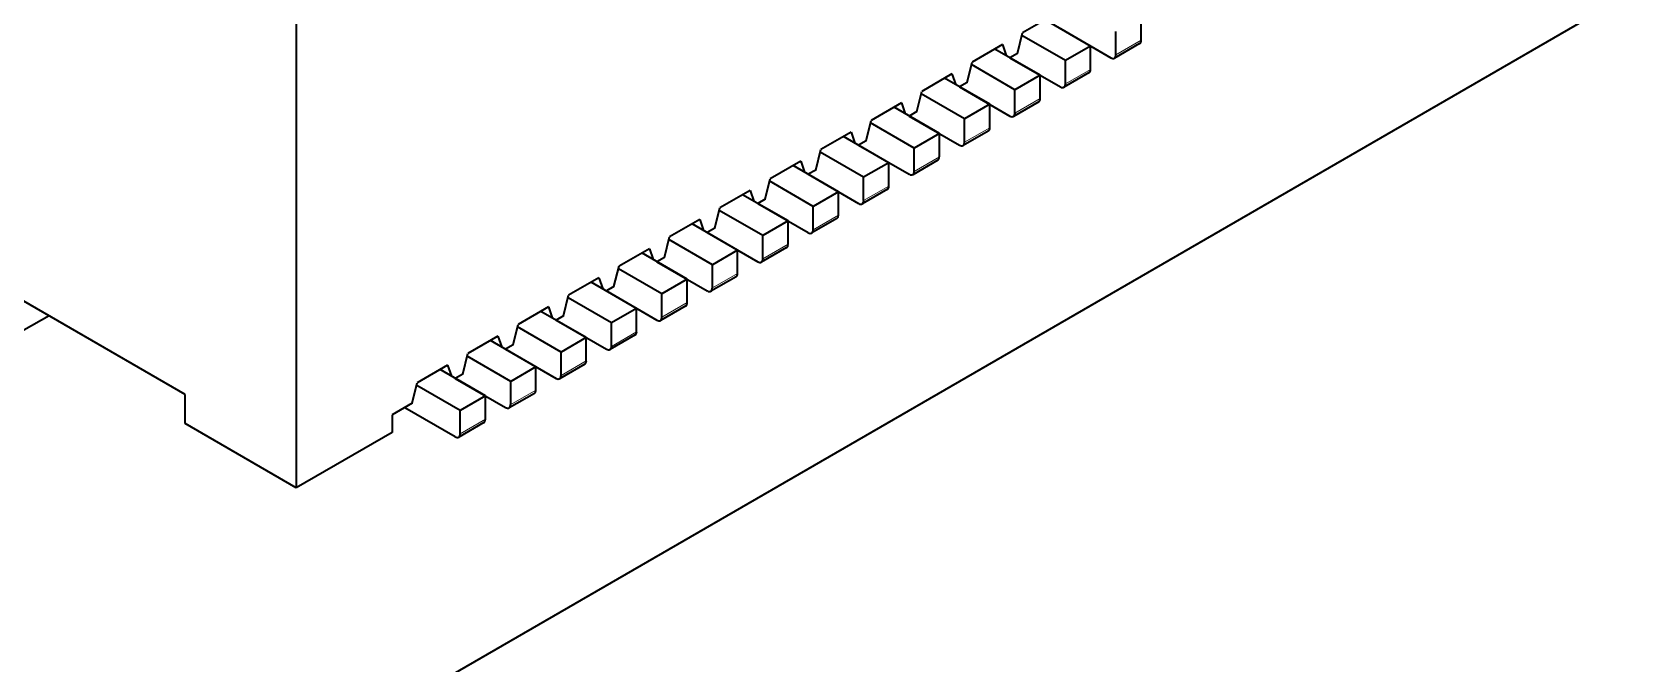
# Model space of a CAD drawing. Extents: x 507 to 804, y 334 to 583.
# Drawn here: x 719.41 to 730.69, y 534.31 to 538.73 of the extents above; entities that cross this region are included whole.
import ezdxf

# ---------------------------------------------------------------- set-up
doc = ezdxf.new("R2010")
doc.units = 0

msp = doc.modelspace()

# ---------------------------------------------------------------- linework, layer by layer
at = {"color": 7, "lineweight": 35, "ltscale": 0.326598}
msp.add_line((733.33, 540.576), (722.016, 534.044), dxfattribs=at)
at = {"color": 7, "lineweight": 35, "ltscale": 0.087773}
msp.add_line((721.256, 539.055), (721.256, 535.544), dxfattribs=at)
at = {"color": 7, "lineweight": 35, "ltscale": 0.006123}
msp.add_line((726.559, 538.851), (726.347, 538.729), dxfattribs=at)
at = {"color": 7, "lineweight": 35, "ltscale": 0.009186}
for p, q in [((726.824, 538.637), (726.506, 538.821)), ((726.117, 538.229), (725.799, 538.412)), ((725.057, 537.616), (724.738, 537.8)), ((724.35, 537.208), (724.031, 537.392)), ((723.289, 536.596), (722.971, 536.779))]:
    msp.add_line(p, q, dxfattribs=at)
at = {"color": 7, "lineweight": 35, "ltscale": 0.010206}
for p, q in [((726.612, 538.759), (726.966, 538.555)), ((726.259, 538.555), (726.612, 538.351)), ((725.905, 538.351), (726.259, 538.147)), ((725.552, 538.147), (725.905, 537.943)), ((725.198, 537.943), (725.552, 537.739)), ((724.845, 537.739), (725.198, 537.535)), ((723.784, 537.126), (724.137, 536.922)), ((723.43, 536.922), (723.784, 536.718)), ((723.077, 536.718), (723.43, 536.514)), ((722.723, 536.514), (723.077, 536.31)), ((722.37, 536.31), (722.723, 536.106)), ((722.016, 536.106), (722.37, 535.902))]:
    msp.add_line(p, q, dxfattribs=at)
at = {"color": 7, "lineweight": 35, "ltscale": 0.004083}
for p, q in [((727.178, 538.678), (727.178, 538.841)), ((726.824, 538.474), (726.824, 538.637)), ((727.001, 538.576), (727.001, 538.739)), ((726.294, 538.167), (726.294, 538.331)), ((726.117, 538.065), (726.117, 538.229)), ((725.941, 537.963), (725.941, 538.127)), ((725.233, 537.555), (725.233, 537.718)), ((725.057, 537.453), (725.057, 537.616)), ((724.35, 537.045), (724.35, 537.208)), ((724.173, 536.943), (724.173, 537.106)), ((723.996, 536.841), (723.996, 537.004)), ((723.112, 536.33), (723.112, 536.494)), ((723.289, 536.432), (723.289, 536.596)), ((722.069, 536.136), (721.928, 536.055)), ((722.405, 535.922), (722.405, 536.085))]:
    msp.add_line(p, q, dxfattribs=at)
at = {"color": 7, "lineweight": 35, "ltscale": 0.006125}
for p, q in [((726.206, 538.647), (725.994, 538.525)), ((725.499, 538.239), (725.286, 538.116)), ((725.145, 538.035), (724.933, 537.912)), ((724.438, 537.626), (724.226, 537.504)), ((724.084, 537.422), (723.872, 537.3)), ((723.377, 537.014), (723.165, 536.892)), ((722.67, 536.606), (722.458, 536.483)), ((722.317, 536.402), (722.104, 536.279))]:
    msp.add_line(p, q, dxfattribs=at)
at = {"color": 7, "lineweight": 35, "ltscale": 0.002025}
for p, q in [((726.206, 538.647), (726.232, 538.571)), ((725.852, 538.443), (725.879, 538.366)), ((725.499, 538.239), (725.525, 538.162)), ((724.792, 537.831), (724.818, 537.754)), ((724.438, 537.626), (724.464, 537.55)), ((723.731, 537.218), (723.757, 537.142)), ((723.377, 537.014), (723.404, 536.938)), ((723.024, 536.81), (723.05, 536.733)), ((722.67, 536.606), (722.697, 536.529)), ((722.317, 536.402), (722.343, 536.325))]:
    msp.add_line(p, q, dxfattribs=at)
at = {"color": 7, "lineweight": 35, "ltscale": 0.00368}
for p, q in [((726.312, 538.586), (726.347, 538.729)), ((725.958, 538.382), (725.994, 538.525)), ((725.605, 538.178), (725.64, 538.32)), ((725.251, 537.973), (725.286, 538.116)), ((724.898, 537.769), (724.933, 537.912)), ((724.544, 537.565), (724.579, 537.708)), ((724.19, 537.361), (724.226, 537.504)), ((723.837, 537.157), (723.872, 537.3)), ((723.13, 536.749), (723.165, 536.892)), ((722.776, 536.545), (722.812, 536.688)), ((722.423, 536.34), (722.458, 536.483)), ((722.069, 536.136), (722.104, 536.279))]:
    msp.add_line(p, q, dxfattribs=at)
at = {"color": 7, "lineweight": 35, "ltscale": 0.008804}
for p, q in [((726.648, 538.535), (726.343, 538.711)), ((723.819, 536.902), (723.514, 537.078))]:
    msp.add_line(p, q, dxfattribs=at)
at = {"color": 7, "lineweight": 35, "ltscale": 0.005103}
for p, q in [((726.824, 538.637), (726.648, 538.535)), ((726.471, 538.433), (726.294, 538.331)), ((726.814, 538.451), (726.637, 538.349)), ((725.764, 538.024), (725.587, 537.922)), ((726.107, 538.042), (725.93, 537.94)), ((725.41, 537.82), (725.233, 537.718)), ((725.753, 537.838), (725.577, 537.736)), ((724.703, 537.412), (724.526, 537.31)), ((725.046, 537.43), (724.87, 537.328)), ((724.693, 537.226), (724.516, 537.124)), ((723.996, 537.004), (723.819, 536.902)), ((724.339, 537.022), (724.162, 536.92)), ((719.524, 536.749), (719.347, 536.647)), ((723.642, 536.8), (723.466, 536.698)), ((723.986, 536.818), (723.809, 536.716)), ((722.935, 536.391), (722.759, 536.289)), ((723.279, 536.409), (723.102, 536.307)), ((720.478, 535.993), (720.478, 536.198)), ((722.582, 536.187), (722.405, 536.085)), ((722.925, 536.205), (722.748, 536.103))]:
    msp.add_line(p, q, dxfattribs=at)
at = {"color": 7, "lineweight": 35, "ltscale": 0.005104}
for p, q in [((727.168, 538.655), (726.991, 538.553)), ((726.117, 538.229), (725.941, 538.127)), ((724.35, 537.208), (724.173, 537.106)), ((723.289, 536.596), (723.112, 536.494))]:
    msp.add_line(p, q, dxfattribs=at)
at = {"color": 7, "lineweight": 13, "ltscale": 0.005103}
for p, q in [((727.178, 538.678), (727.001, 538.576)), ((726.824, 538.474), (726.648, 538.372)), ((726.471, 538.269), (726.294, 538.167)), ((725.764, 537.861), (725.587, 537.759)), ((725.41, 537.657), (725.233, 537.555)), ((724.703, 537.249), (724.526, 537.147)), ((723.996, 536.841), (723.819, 536.739)), ((723.642, 536.636), (723.466, 536.534)), ((722.935, 536.228), (722.759, 536.126)), ((722.582, 536.024), (722.405, 535.922))]:
    msp.add_line(p, q, dxfattribs=at)
at = {"color": 7, "lineweight": 35, "ltscale": 0.009185}
for p, q in [((726.471, 538.433), (726.153, 538.616)), ((725.764, 538.024), (725.446, 538.208)), ((725.41, 537.82), (725.092, 538.004)), ((724.703, 537.412), (724.385, 537.596)), ((723.996, 537.004), (723.678, 537.188)), ((723.642, 536.8), (723.324, 536.983)), ((722.935, 536.391), (722.617, 536.575)), ((722.582, 536.187), (722.264, 536.371))]:
    msp.add_line(p, q, dxfattribs=at)
at = {"color": 7, "lineweight": 35, "ltscale": 0.001531}
for p, q in [((726.312, 538.586), (726.259, 538.555)), ((725.958, 538.382), (725.905, 538.351)), ((725.605, 538.178), (725.552, 538.147)), ((725.251, 537.973), (725.198, 537.943)), ((724.898, 537.769), (724.845, 537.739)), ((724.19, 537.361), (724.137, 537.331)), ((723.837, 537.157), (723.784, 537.126)), ((723.483, 536.953), (723.43, 536.922)), ((723.13, 536.749), (723.077, 536.718)), ((722.776, 536.545), (722.723, 536.514)), ((722.423, 536.34), (722.37, 536.31))]:
    msp.add_line(p, q, dxfattribs=at)
at = {"color": 7, "lineweight": 35, "ltscale": 0.004082}
for p, q in [((726.648, 538.372), (726.648, 538.535)), ((726.471, 538.269), (726.471, 538.433)), ((725.764, 537.861), (725.764, 538.024)), ((725.587, 537.759), (725.587, 537.922)), ((725.41, 537.657), (725.41, 537.82)), ((724.88, 537.351), (724.88, 537.514)), ((724.703, 537.249), (724.703, 537.412)), ((724.526, 537.147), (724.526, 537.31)), ((723.819, 536.739), (723.819, 536.902)), ((723.642, 536.636), (723.642, 536.8)), ((723.466, 536.534), (723.466, 536.698)), ((722.935, 536.228), (722.935, 536.391)), ((722.759, 536.126), (722.759, 536.289)), ((722.582, 536.024), (722.582, 536.187))]:
    msp.add_line(p, q, dxfattribs=at)
at = {"color": 7, "lineweight": 35, "ltscale": 0.006122}
for p, q in [((725.852, 538.443), (725.64, 538.32)), ((724.792, 537.831), (724.579, 537.708)), ((723.731, 537.218), (723.519, 537.096)), ((723.024, 536.81), (722.812, 536.688))]:
    msp.add_line(p, q, dxfattribs=at)
at = {"color": 7, "lineweight": 35, "ltscale": 0.008802}
for p, q in [((726.294, 538.331), (725.989, 538.507)), ((725.941, 538.127), (725.636, 538.303)), ((725.233, 537.718), (724.929, 537.894)), ((724.173, 537.106), (723.868, 537.282)), ((723.112, 536.494), (722.807, 536.67)), ((722.405, 536.085), (722.1, 536.261))]:
    msp.add_line(p, q, dxfattribs=at)
at = {"color": 7, "lineweight": 35, "ltscale": 0.005105}
for p, q in [((726.461, 538.247), (726.284, 538.144)), ((725.4, 537.634), (725.223, 537.532)), ((725.057, 537.616), (724.88, 537.514)), ((723.632, 536.614), (723.455, 536.511)), ((722.571, 536.001), (722.395, 535.899))]:
    msp.add_line(p, q, dxfattribs=at)
at = {"color": 7, "lineweight": 35, "ltscale": 0.008803}
for p, q in [((725.587, 537.922), (725.282, 538.099)), ((724.88, 537.514), (724.575, 537.69)), ((724.526, 537.31), (724.221, 537.486)), ((723.466, 536.698), (723.161, 536.874)), ((722.759, 536.289), (722.454, 536.466))]:
    msp.add_line(p, q, dxfattribs=at)
at = {"color": 7, "lineweight": 35, "ltscale": 0.002026}
msp.add_line((725.145, 538.035), (725.172, 537.958), dxfattribs=at)
at = {"color": 7, "lineweight": 13, "ltscale": 0.005104}
for p, q in [((726.117, 538.065), (725.941, 537.963)), ((725.057, 537.453), (724.88, 537.351)), ((724.35, 537.045), (724.173, 536.943)), ((723.289, 536.432), (723.112, 536.33))]:
    msp.add_line(p, q, dxfattribs=at)
at = {"color": 7, "lineweight": 35, "ltscale": 0.00153}
msp.add_line((724.544, 537.565), (724.491, 537.535), dxfattribs=at)
at = {"color": 7, "lineweight": 35, "ltscale": 0.010205}
msp.add_line((724.491, 537.535), (724.845, 537.331), dxfattribs=at)
at = {"color": 7, "lineweight": 35, "ltscale": 0.002027}
msp.add_line((724.084, 537.422), (724.111, 537.346), dxfattribs=at)
at = {"color": 7, "lineweight": 35, "ltscale": 0.010207}
msp.add_line((724.137, 537.331), (724.491, 537.126), dxfattribs=at)
at = {"color": 7, "lineweight": 35, "ltscale": 0.003681}
msp.add_line((723.483, 536.953), (723.519, 537.096), dxfattribs=at)
at = {"color": 7, "lineweight": 35, "ltscale": 0.032659}
msp.add_line((720.478, 536.198), (719.347, 536.851), dxfattribs=at)
at = {"color": 7, "lineweight": 35, "ltscale": 0.003061}
msp.add_line((721.928, 536.055), (721.928, 535.932), dxfattribs=at)
at = {"color": 7, "lineweight": 35, "ltscale": 0.022454}
msp.add_line((721.256, 535.544), (720.478, 535.993), dxfattribs=at)
at = {"color": 7, "lineweight": 35, "ltscale": 0.019392}
msp.add_line((721.928, 535.932), (721.256, 535.544), dxfattribs=at)
at = {"color": 7, "lineweight": 35}
for centre, major_axis, start_param, end_param in [((727.143, 538.698), (0.025, -0.0433), 6.283185, 7.068583), ((726.966, 538.596), (-0.025, 0.0433), 2.356194, 3.141593), ((726.966, 538.596), (-0.025, 0.0433), 3.141593, 3.926991), ((726.789, 538.494), (0.025, -0.0433), 6.283185, 7.068583), ((726.612, 538.392), (-0.025, 0.0433), 2.356194, 3.141593), ((726.612, 538.392), (-0.025, 0.0433), 3.141593, 3.926991), ((726.436, 538.29), (0.025, -0.0433), 6.283185, 7.068583), ((726.259, 538.188), (-0.025, 0.0433), 2.356194, 3.141593), ((726.259, 538.188), (-0.025, 0.0433), 3.141593, 3.926991), ((725.905, 537.984), (-0.025, 0.0433), 3.141593, 3.926991), ((726.082, 538.086), (0.025, -0.0433), 6.283185, 7.068583), ((725.728, 537.882), (0.025, -0.0433), 6.283185, 7.068583), ((725.905, 537.984), (-0.025, 0.0433), 2.356194, 3.141593), ((725.552, 537.78), (-0.025, 0.0433), 2.356194, 3.141593), ((725.552, 537.78), (-0.025, 0.0433), 3.141593, 3.926991), ((725.375, 537.677), (0.025, -0.0433), 6.283185, 7.068583), ((725.198, 537.575), (-0.025, 0.0433), 2.356194, 3.141593), ((725.198, 537.575), (-0.025, 0.0433), 3.141593, 3.926991), ((725.021, 537.473), (0.025, -0.0433), 6.283185, 7.068583), ((724.845, 537.371), (-0.025, 0.0433), 2.356194, 3.141593), ((724.845, 537.371), (-0.025, 0.0433), 3.141593, 3.926991), ((724.668, 537.269), (0.025, -0.0433), 6.283185, 7.068583), ((724.491, 537.167), (-0.025, 0.0433), 2.356194, 3.141593), ((724.491, 537.167), (-0.025, 0.0433), 3.141593, 3.926991), ((724.137, 536.963), (-0.025, 0.0433), 3.141593, 3.926991), ((724.314, 537.065), (0.025, -0.0433), 6.283185, 7.068583), ((723.961, 536.861), (0.025, -0.0433), 6.283185, 7.068583), ((724.137, 536.963), (-0.025, 0.0433), 2.356194, 3.141593), ((723.784, 536.759), (-0.025, 0.0433), 2.356194, 3.141593), ((723.784, 536.759), (-0.025, 0.0433), 3.141593, 3.926991), ((723.607, 536.657), (0.025, -0.0433), 6.283185, 7.068583), ((723.43, 536.555), (-0.025, 0.0433), 2.356194, 3.141593), ((723.43, 536.555), (-0.025, 0.0433), 3.141593, 3.926991), ((723.254, 536.453), (0.025, -0.0433), 6.283185, 7.068583), ((723.077, 536.351), (-0.025, 0.0433), 2.356194, 3.141593), ((723.077, 536.351), (-0.025, 0.0433), 3.141593, 3.926991), ((722.9, 536.249), (0.025, -0.0433), 6.283185, 7.068583), ((722.723, 536.147), (-0.025, 0.0433), 2.356194, 3.141593), ((722.723, 536.147), (-0.025, 0.0433), 3.141593, 3.926991), ((722.546, 536.044), (0.025, -0.0433), 6.283185, 7.068583), ((722.37, 535.942), (-0.025, 0.0433), 2.356194, 3.141593), ((722.37, 535.942), (-0.025, 0.0433), 3.141593, 3.926991)]:
    msp.add_ellipse(centre, major_axis=major_axis, ratio=0.57735, start_param=start_param, end_param=end_param, dxfattribs=at)

doc.saveas('drawing.dxf')
